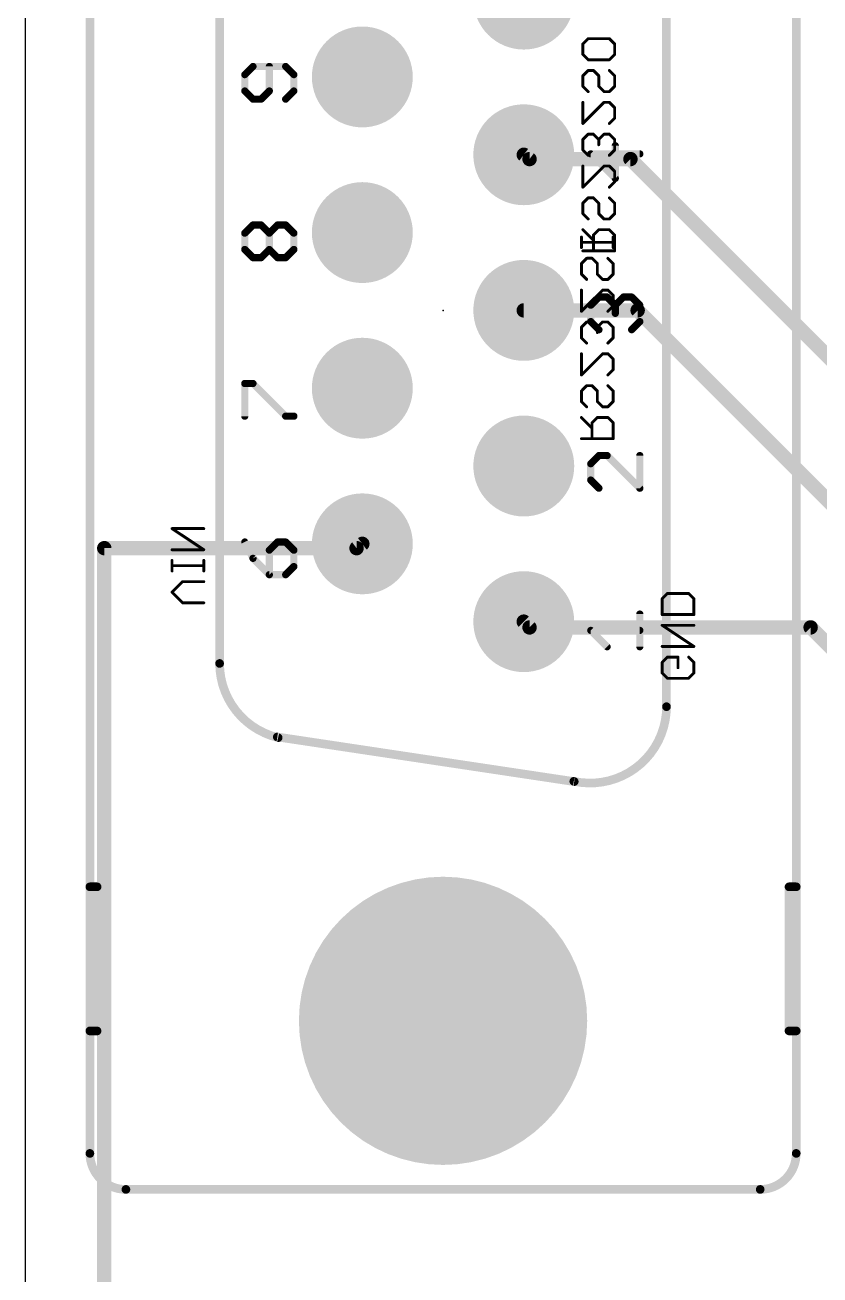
# Model space of a CAD drawing. Extents: x 0 to 99.1, y -1.2 to 60.2.
# Drawn here: x 0 to 14.01, y 26.43 to 48.46 of the extents above; entities that cross this region are included whole.
import ezdxf

# ---------------------------------------------------------------- set-up
doc = ezdxf.new("R2010")
doc.units = 0
for name, color, linetype in [('16', 175, 'CONTINUOUS'), ('17', 82, 'CONTINUOUS'), ('20', 7, 'CONTINUOUS'), ('21', 253, 'CONTINUOUS'), ('22', 253, 'CONTINUOUS'), ('23', 7, 'CONTINUOUS'), ('51', 253, 'CONTINUOUS')]:
    doc.layers.add(name, color=color, linetype=linetype)

# ---------------------------------------------------------------- blocks, each defined once
blk = doc.blocks.new('OCTAGONP')
at = {"const_width": 0.5}
blk.add_lwpolyline([(-0.25, -0.1036), (-0.25, 0.1036), (-0.1036, 0.25), (0.1036, 0.25), (0.25, 0.1036), (0.25, -0.1036), (0.1036, -0.25), (-0.1036, -0.25), (-0.25, -0.1036), (-0.25, 0.1036)], dxfattribs=at)
blk = doc.blocks.new('ROUNDP')
at = {"const_width": 0.5}
blk.add_lwpolyline([(0, -0.25, 1), (0, 0.25, 1), (0, -0.25)], format="xyb", dxfattribs=at)

msp = doc.modelspace()

# ---------------------------------------------------------------- linework, layer by layer
at = {"layer": '16', "const_width": 0.254}
for points in [[(8.89, 46.101), (8.7884, 46.1772)], [(8.89, 46.101), (10.668, 46.101)], [(10.668, 46.101), (19.177, 37.592)], [(8.7884, 43.434), (10.795, 43.434)], [(10.795, 43.434), (19.177, 35.052)], [(5.842, 39.243), (5.9436, 39.3192)], [(1.397, 39.243), (1.397, 6.223)], [(5.842, 39.243), (1.397, 39.243)], [(8.89, 37.846), (8.7884, 37.9476)], [(8.89, 37.846), (13.843, 37.846)], [(13.843, 37.846), (19.177, 32.512)]]:
    msp.add_lwpolyline(points, dxfattribs=at)
at = {"layer": '16', "const_width": 0.127}
for points in [[(8.8265, 46.228, 1), (8.7503, 46.1264)], [(8.89, 46.1645, 1), (8.89, 46.0375)], [(8.8519, 46.0502, 1), (8.9281, 46.1518)], [(10.7129, 46.1459, 1), (10.6231, 46.0561)], [(10.668, 46.0375, 1), (10.668, 46.1645)], [(8.7884, 43.4975, 1), (8.7884, 43.3705)], [(10.8399, 43.4789, 1), (10.7501, 43.3891)], [(10.795, 43.3705, 1), (10.795, 43.4975)], [(5.9817, 39.2684, 1), (5.9055, 39.37)], [(1.4605, 39.243, 1), (1.3335, 39.243)], [(1.397, 39.3065, 1), (1.397, 39.1795)], [(5.8039, 39.2938, 1), (5.8801, 39.1922)], [(5.842, 39.1795, 1), (5.842, 39.3065)], [(8.8333, 37.9925, 1), (8.7435, 37.9027)], [(8.89, 37.9095, 1), (8.89, 37.7825)], [(8.8451, 37.8011, 1), (8.9349, 37.8909)], [(13.8879, 37.8909, 1), (13.7981, 37.8011)], [(13.843, 37.7825, 1), (13.843, 37.9095)]]:
    msp.add_lwpolyline(points, format="xyb", dxfattribs=at)
at = {"layer": '20'}
msp.add_line((0, 58.8239), (0, 2.7737), dxfattribs=at)
at = {"layer": '21'}
for points, const_width in [([(1.143, 53.594), (1.143, 33.274)], 0.1524), ([(13.589, 33.274), (13.589, 53.594)], 0.1524), ([(11.303, 50.419), (11.303, 36.449)], 0.1524), ([(3.429, 49.657), (3.429, 37.211)], 0.1524), ([(4.0168, 47.7336), (3.8728, 47.5895)], 0.127), ([(3.8728, 47.5895), (3.8728, 47.3014)], 0.127), ([(4.593, 47.7336), (4.0168, 47.7336)], 0.127), ([(4.3049, 47.3014), (4.3049, 47.7336)], 0.127), ([(4.7371, 47.5895), (4.593, 47.7336)], 0.127), ([(4.7371, 47.3014), (4.7371, 47.5895)], 0.127), ([(3.8728, 47.3014), (4.0168, 47.1574)], 0.127), ([(4.0168, 47.1574), (4.1609, 47.1574)], 0.127), ([(4.1609, 47.1574), (4.3049, 47.3014)], 0.127), ([(4.593, 47.1574), (4.7371, 47.3014)], 0.127), ([(10.4009, 45.7604), (10.4009, 46.3366)], 0.127), ([(10.8331, 46.1925), (9.9688, 46.1925)], 0.127), ([(9.9688, 46.1925), (10.4009, 45.7604)], 0.127), ([(3.8728, 44.7955), (4.0168, 44.9396)], 0.127), ([(4.0168, 44.9396), (4.1609, 44.9396)], 0.127), ([(4.1609, 44.9396), (4.3049, 44.7955)], 0.127), ([(4.3049, 44.7955), (4.449, 44.9396)], 0.127), ([(4.449, 44.9396), (4.593, 44.9396)], 0.127), ([(4.593, 44.9396), (4.7371, 44.7955)], 0.127), ([(3.8728, 44.5074), (3.8728, 44.7955)], 0.127), ([(4.3049, 44.5074), (4.3049, 44.7955)], 0.127), ([(4.7371, 44.7955), (4.7371, 44.5074)], 0.127), ([(4.0168, 44.3634), (3.8728, 44.5074)], 0.127), ([(4.3049, 44.5074), (4.1609, 44.3634)], 0.127), ([(4.449, 44.3634), (4.3049, 44.5074)], 0.127), ([(4.7371, 44.5074), (4.593, 44.3634)], 0.127), ([(4.1609, 44.3634), (4.0168, 44.3634)], 0.127), ([(4.593, 44.3634), (4.449, 44.3634)], 0.127), ([(9.9688, 43.5255), (10.1128, 43.6696)], 0.127), ([(10.1128, 43.6696), (10.2569, 43.6696)], 0.127), ([(10.2569, 43.6696), (10.4009, 43.5255)], 0.127), ([(10.4009, 43.5255), (10.545, 43.6696)], 0.127), ([(10.545, 43.6696), (10.689, 43.6696)], 0.127), ([(10.689, 43.6696), (10.8331, 43.5255)], 0.127), ([(9.9688, 43.2374), (9.9688, 43.5255)], 0.127), ([(10.4009, 43.5255), (10.4009, 43.3815)], 0.127), ([(10.8331, 43.5255), (10.8331, 43.2374)], 0.127), ([(10.1128, 43.0934), (9.9688, 43.2374)], 0.127), ([(10.8331, 43.2374), (10.689, 43.0934)], 0.127), ([(3.8728, 41.5694), (3.8728, 42.1456)], 0.127), ([(3.8728, 42.1456), (4.0168, 42.1456)], 0.127), ([(4.0168, 42.1456), (4.593, 41.5694)], 0.127), ([(4.593, 41.5694), (4.7371, 41.5694)], 0.127), ([(10.1128, 40.8756), (9.9688, 40.7315)], 0.127), ([(9.9688, 40.7315), (9.9688, 40.4434)], 0.127), ([(10.2569, 40.8756), (10.1128, 40.8756)], 0.127), ([(10.8331, 40.2994), (10.2569, 40.8756)], 0.127), ([(10.8331, 40.8756), (10.8331, 40.2994)], 0.127), ([(9.9688, 40.4434), (10.1128, 40.2994)], 0.127), ([(3.8728, 39.3516), (4.0168, 39.0635)], 0.127), ([(4.449, 39.3516), (4.3049, 39.2075)], 0.127), ([(4.3049, 39.2075), (4.3049, 38.7754)], 0.127), ([(4.593, 39.3516), (4.449, 39.3516)], 0.127), ([(4.7371, 39.2075), (4.593, 39.3516)], 0.127), ([(4.7371, 38.9194), (4.7371, 39.2075)], 0.127), ([(4.0168, 39.0635), (4.3049, 38.7754)], 0.127), ([(4.3049, 38.7754), (4.593, 38.7754)], 0.127), ([(4.593, 38.7754), (4.7371, 38.9194)], 0.127), ([(10.8331, 37.5054), (10.8331, 38.0816)], 0.127), ([(10.2569, 37.5054), (9.9688, 37.7935)], 0.127), ([(9.9688, 37.7935), (10.8331, 37.7935)], 0.127), ([(9.6774, 35.1282), (4.445, 35.9156)], 0.1524), ([(1.143, 33.274), (1.27, 33.274)], 0.1524), ([(1.143, 33.274), (1.143, 30.734)], 0.1524), ([(1.27, 33.274), (1.27, 30.734)], 0.1524), ([(13.589, 33.274), (13.462, 33.274)], 0.1524), ([(13.462, 33.274), (13.462, 30.734)], 0.1524), ([(13.589, 30.734), (13.589, 33.274)], 0.1524), ([(1.27, 30.734), (1.143, 30.734)], 0.1524), ([(1.143, 30.734), (1.143, 28.575)], 0.1524), ([(13.462, 30.734), (13.589, 30.734)], 0.1524), ([(13.589, 28.575), (13.589, 30.734)], 0.1524), ([(12.954, 27.94), (1.778, 27.94)], 0.1524)]:
    msp.add_lwpolyline(points, dxfattribs=dict(at, const_width=const_width))
for points, const_width in [([(3.9045, 47.5895, 1), (3.841, 47.5895)], 0.0635), ([(3.8503, 47.612, 1), (3.8952, 47.5671)], 0.0635), ([(4.0168, 47.7653, 1), (4.0168, 47.7018)], 0.0635), ([(4.0393, 47.7111, 1), (3.9944, 47.756)], 0.0635), ([(4.3367, 47.7336, 1), (4.2732, 47.7336)], 0.0635), ([(4.6155, 47.756, 1), (4.5706, 47.7111)], 0.0635), ([(4.593, 47.7018, 1), (4.593, 47.7653)], 0.0635), ([(4.7688, 47.5895, 1), (4.7054, 47.5895)], 0.0635), ([(4.7146, 47.5671, 1), (4.7596, 47.612)], 0.0635), ([(3.8952, 47.3239, 1), (3.8503, 47.279)], 0.0635), ([(3.841, 47.3014, 1), (3.9045, 47.3014)], 0.0635), ([(4.0168, 47.1891, 1), (4.0168, 47.1256)], 0.0635), ([(3.9944, 47.1349, 1), (4.0393, 47.1798)], 0.0635), ([(4.1384, 47.1798, 1), (4.1833, 47.1349)], 0.0635), ([(4.1609, 47.1256, 1), (4.1609, 47.1891)], 0.0635), ([(4.2732, 47.3014, 1), (4.3367, 47.3014)], 0.0635), ([(4.3274, 47.279, 1), (4.2825, 47.3239)], 0.0635), ([(4.5706, 47.1798, 1), (4.6155, 47.1349)], 0.0635), ([(4.7054, 47.3014, 1), (4.7688, 47.3014)], 0.0635), ([(4.7596, 47.279, 1), (4.7146, 47.3239)], 0.0635), ([(10.4327, 46.3366, 1), (10.3692, 46.3366)], 0.0635), ([(9.9688, 46.2243, 1), (9.9688, 46.1608)], 0.0635), ([(9.9912, 46.215, 1), (9.9463, 46.1701)], 0.0635), ([(10.8331, 46.1608, 1), (10.8331, 46.2243)], 0.0635), ([(10.3692, 45.7604, 1), (10.4327, 45.7604)], 0.0635), ([(10.3785, 45.7379, 1), (10.4234, 45.7828)], 0.0635), ([(4.0168, 44.9713, 1), (4.0168, 44.9078)], 0.0635), ([(4.0393, 44.9171, 1), (3.9944, 44.962)], 0.0635), ([(4.1833, 44.962, 1), (4.1384, 44.9171)], 0.0635), ([(4.1609, 44.9078, 1), (4.1609, 44.9713)], 0.0635), ([(4.449, 44.9713, 1), (4.449, 44.9078)], 0.0635), ([(4.4714, 44.9171, 1), (4.4265, 44.962)], 0.0635), ([(4.6155, 44.962, 1), (4.5706, 44.9171)], 0.0635), ([(4.593, 44.9078, 1), (4.593, 44.9713)], 0.0635), ([(3.9045, 44.7955, 1), (3.841, 44.7955)], 0.0635), ([(3.8503, 44.818, 1), (3.8952, 44.7731)], 0.0635), ([(4.3367, 44.7955, 1), (4.2732, 44.7955)], 0.0635), ([(4.2825, 44.818, 1), (4.3274, 44.7731)], 0.0635), ([(4.2825, 44.7731, 1), (4.3274, 44.818)], 0.0635), ([(4.7688, 44.7955, 1), (4.7054, 44.7955)], 0.0635), ([(4.7146, 44.7731, 1), (4.7596, 44.818)], 0.0635), ([(3.8952, 44.5299, 1), (3.8503, 44.485)], 0.0635), ([(3.841, 44.5074, 1), (3.9045, 44.5074)], 0.0635), ([(4.2732, 44.5074, 1), (4.3367, 44.5074)], 0.0635), ([(4.3274, 44.5299, 1), (4.2825, 44.485)], 0.0635), ([(4.3274, 44.485, 1), (4.2825, 44.5299)], 0.0635), ([(4.7054, 44.5074, 1), (4.7688, 44.5074)], 0.0635), ([(4.7596, 44.485, 1), (4.7146, 44.5299)], 0.0635), ([(4.0168, 44.3951, 1), (4.0168, 44.3316)], 0.0635), ([(3.9944, 44.3409, 1), (4.0393, 44.3858)], 0.0635), ([(4.1384, 44.3858, 1), (4.1833, 44.3409)], 0.0635), ([(4.1609, 44.3316, 1), (4.1609, 44.3951)], 0.0635), ([(4.449, 44.3951, 1), (4.449, 44.3316)], 0.0635), ([(4.4265, 44.3409, 1), (4.4714, 44.3858)], 0.0635), ([(4.5706, 44.3858, 1), (4.6155, 44.3409)], 0.0635), ([(4.593, 44.3316, 1), (4.593, 44.3951)], 0.0635), ([(10.1128, 43.7013, 1), (10.1128, 43.6378)], 0.0635), ([(10.1353, 43.6471, 1), (10.0904, 43.692)], 0.0635), ([(10.2793, 43.692, 1), (10.2344, 43.6471)], 0.0635), ([(10.2569, 43.6378, 1), (10.2569, 43.7013)], 0.0635), ([(10.545, 43.7013, 1), (10.545, 43.6378)], 0.0635), ([(10.5674, 43.6471, 1), (10.5225, 43.692)], 0.0635), ([(10.7115, 43.692, 1), (10.6666, 43.6471)], 0.0635), ([(10.689, 43.6378, 1), (10.689, 43.7013)], 0.0635), ([(10.0005, 43.5255, 1), (9.937, 43.5255)], 0.0635), ([(9.9463, 43.548, 1), (9.9912, 43.5031)], 0.0635), ([(10.4327, 43.5255, 1), (10.3692, 43.5255)], 0.0635), ([(10.3692, 43.3815, 1), (10.4327, 43.3815)], 0.0635), ([(10.3785, 43.548, 1), (10.4234, 43.5031)], 0.0635), ([(10.3785, 43.5031, 1), (10.4234, 43.548)], 0.0635), ([(10.8649, 43.5255, 1), (10.8013, 43.5255)], 0.0635), ([(10.8106, 43.5031, 1), (10.8556, 43.548)], 0.0635), ([(9.937, 43.2374, 1), (10.0005, 43.2374)], 0.0635), ([(9.9912, 43.2599, 1), (9.9463, 43.215)], 0.0635), ([(10.8013, 43.2374, 1), (10.8649, 43.2374)], 0.0635), ([(10.8556, 43.215, 1), (10.8106, 43.2599)], 0.0635), ([(10.0904, 43.0709, 1), (10.1353, 43.1158)], 0.0635), ([(10.6666, 43.1158, 1), (10.7115, 43.0709)], 0.0635), ([(3.9045, 42.1456, 1), (3.841, 42.1456)], 0.0635), ([(3.8728, 42.1773, 1), (3.8728, 42.1138)], 0.0635), ([(4.0393, 42.168, 1), (3.9944, 42.1231)], 0.0635), ([(4.0168, 42.1138, 1), (4.0168, 42.1773)], 0.0635), ([(3.841, 41.5694, 1), (3.9045, 41.5694)], 0.0635), ([(4.593, 41.6011, 1), (4.593, 41.5376)], 0.0635), ([(4.5706, 41.5469, 1), (4.6155, 41.5918)], 0.0635), ([(4.7371, 41.5376, 1), (4.7371, 41.6011)], 0.0635), ([(10.0005, 40.7315, 1), (9.937, 40.7315)], 0.0635), ([(9.9463, 40.754, 1), (9.9912, 40.7091)], 0.0635), ([(10.1128, 40.9073, 1), (10.1128, 40.8438)], 0.0635), ([(10.1353, 40.8531, 1), (10.0904, 40.898)], 0.0635), ([(10.2793, 40.898, 1), (10.2344, 40.8531)], 0.0635), ([(10.2569, 40.8438, 1), (10.2569, 40.9073)], 0.0635), ([(10.8649, 40.8756, 1), (10.8013, 40.8756)], 0.0635), ([(9.937, 40.4434, 1), (10.0005, 40.4434)], 0.0635), ([(9.9912, 40.4659, 1), (9.9463, 40.421)], 0.0635), ([(10.0904, 40.2769, 1), (10.1353, 40.3218)], 0.0635), ([(10.8013, 40.2994, 1), (10.8649, 40.2994)], 0.0635), ([(10.8106, 40.2769, 1), (10.8556, 40.3218)], 0.0635), ([(3.9012, 39.3658, 1), (3.8444, 39.3374)], 0.0635), ([(4.3367, 39.2075, 1), (4.2732, 39.2075)], 0.0635), ([(4.2825, 39.23, 1), (4.3274, 39.1851)], 0.0635), ([(4.449, 39.3833, 1), (4.449, 39.3198)], 0.0635), ([(4.4714, 39.3291, 1), (4.4265, 39.374)], 0.0635), ([(4.6155, 39.374, 1), (4.5706, 39.3291)], 0.0635), ([(4.593, 39.3198, 1), (4.593, 39.3833)], 0.0635), ([(4.7688, 39.2075, 1), (4.7054, 39.2075)], 0.0635), ([(4.7146, 39.1851, 1), (4.7596, 39.23)], 0.0635), ([(4.0393, 39.0859, 1), (3.9944, 39.041)], 0.0635), ([(3.9884, 39.0493, 1), (4.0452, 39.0777)], 0.0635), ([(4.3049, 38.8071, 1), (4.3049, 38.7436)], 0.0635), ([(4.2732, 38.7754, 1), (4.3367, 38.7754)], 0.0635), ([(4.2825, 38.7529, 1), (4.3274, 38.7978)], 0.0635), ([(4.5706, 38.7978, 1), (4.6155, 38.7529)], 0.0635), ([(4.593, 38.7436, 1), (4.593, 38.8071)], 0.0635), ([(4.7054, 38.9194, 1), (4.7688, 38.9194)], 0.0635), ([(4.7596, 38.897, 1), (4.7146, 38.9419)], 0.0635), ([(10.8649, 38.0816, 1), (10.8013, 38.0816)], 0.0635), ([(9.9688, 37.8252, 1), (9.9688, 37.7617)], 0.0635), ([(9.9912, 37.8159, 1), (9.9463, 37.771)], 0.0635), ([(10.8331, 37.7617, 1), (10.8331, 37.8252)], 0.0635), ([(10.2344, 37.4829, 1), (10.2793, 37.5278)], 0.0635), ([(10.8013, 37.5054, 1), (10.8649, 37.5054)], 0.0635), ([(3.429, 37.211, 0.3467), (4.461, 35.9023)], 0.1524), ([(3.4671, 37.211, 1), (3.3909, 37.211)], 0.0762), ([(3.3909, 37.211, 1), (3.4671, 37.211)], 0.0762), ([(9.6698, 35.1335, 0.4786), (11.303, 36.449)], 0.1524), ([(11.3411, 36.449, 1), (11.2649, 36.449)], 0.0762), ([(11.2649, 36.449, 1), (11.3411, 36.449)], 0.0762), ([(4.4507, 35.9533, 1), (4.4393, 35.8779)], 0.0762), ([(4.4521, 35.8653, 1), (4.4699, 35.9393)], 0.0762), ([(9.6779, 35.1707, 1), (9.6617, 35.0963)], 0.0762), ([(9.6717, 35.0905, 1), (9.6831, 35.1659)], 0.0762), ([(1.143, 33.3121, 1), (1.143, 33.2359)], 0.0762), ([(1.1811, 33.274, 1), (1.1049, 33.274)], 0.0762), ([(1.1049, 33.274, 1), (1.1811, 33.274)], 0.0762), ([(1.3081, 33.274, 1), (1.2319, 33.274)], 0.0762), ([(1.27, 33.2359, 1), (1.27, 33.3121)], 0.0762), ([(13.462, 33.3121, 1), (13.462, 33.2359)], 0.0762), ([(13.5001, 33.274, 1), (13.4239, 33.274)], 0.0762), ([(13.6271, 33.274, 1), (13.5509, 33.274)], 0.0762), ([(13.5509, 33.274, 1), (13.6271, 33.274)], 0.0762), ([(13.589, 33.2359, 1), (13.589, 33.3121)], 0.0762), ([(7.366, 29.2608, 1), (7.366, 32.5628, 1), (7.366, 29.2608)], 0.1524), ([(1.143, 30.7721, 1), (1.143, 30.6959)], 0.0762), ([(1.1811, 30.734, 1), (1.1049, 30.734)], 0.0762), ([(1.1049, 30.734, 1), (1.1811, 30.734)], 0.0762), ([(1.2319, 30.734, 1), (1.3081, 30.734)], 0.0762), ([(1.27, 30.6959, 1), (1.27, 30.7721)], 0.0762), ([(13.462, 30.7721, 1), (13.462, 30.6959)], 0.0762), ([(13.4239, 30.734, 1), (13.5001, 30.734)], 0.0762), ([(13.6271, 30.734, 1), (13.5509, 30.734)], 0.0762), ([(13.5509, 30.734, 1), (13.6271, 30.734)], 0.0762), ([(13.589, 30.6959, 1), (13.589, 30.7721)], 0.0762), ([(1.143, 28.575, 0.4142), (1.778, 27.94)], 0.1524), ([(1.1811, 28.575, 1), (1.1049, 28.575)], 0.0762), ([(12.954, 27.94, 0.4142), (13.589, 28.575)], 0.1524), ([(13.6271, 28.575, 1), (13.5509, 28.575)], 0.0762), ([(1.1049, 28.575, 1), (1.1811, 28.575)], 0.0762), ([(13.5509, 28.575, 1), (13.6271, 28.575)], 0.0762), ([(1.778, 27.9781, 1), (1.778, 27.9019)], 0.0762), ([(1.778, 27.9019, 1), (1.778, 27.9781)], 0.0762), ([(12.954, 27.9781, 1), (12.954, 27.9019)], 0.0762), ([(12.954, 27.9019, 1), (12.954, 27.9781)], 0.0762)]:
    msp.add_lwpolyline(points, format="xyb", dxfattribs=dict(at, const_width=const_width))
at = {"layer": '22', "const_width": 0.0508}
for points in [[(9.8298, 48.1307), (9.923, 48.2239)], [(9.8298, 47.9443), (9.8298, 48.1307)], [(9.923, 48.2239), (10.2959, 48.2239)], [(10.2959, 48.2239), (10.3891, 48.1307)], [(10.3891, 48.1307), (10.3891, 47.9443)], [(9.923, 47.8511), (9.8298, 47.9443)], [(10.2959, 47.8511), (9.923, 47.8511)], [(10.3891, 47.9443), (10.2959, 47.8511)], [(9.923, 47.6626), (9.8298, 47.5694)], [(9.8298, 47.5694), (9.8298, 47.383)], [(10.0162, 47.6626), (9.923, 47.6626)], [(10.1094, 47.5694), (10.0162, 47.6626)], [(10.1094, 47.383), (10.1094, 47.5694)], [(10.2959, 47.6626), (10.3891, 47.5694)], [(10.3891, 47.5694), (10.3891, 47.383)], [(9.8298, 47.383), (9.923, 47.2898)], [(10.2027, 47.2898), (10.1094, 47.383)], [(10.3891, 47.383), (10.2959, 47.2898)], [(10.2959, 47.2898), (10.2027, 47.2898)], [(9.8298, 47.1013), (9.8298, 46.7285)], [(9.8298, 46.7285), (10.2027, 47.1013)], [(10.2027, 47.1013), (10.2959, 47.1013)], [(10.2959, 47.1013), (10.3891, 47.0081)], [(10.3891, 47.0081), (10.3891, 46.8217)], [(10.3891, 46.8217), (10.2959, 46.7285)], [(9.923, 46.54), (9.8298, 46.4468)], [(10.0162, 46.54), (9.923, 46.54)], [(10.1094, 46.4468), (10.0162, 46.54)], [(10.2027, 46.54), (10.1094, 46.4468)], [(10.2959, 46.54), (10.2027, 46.54)], [(10.3891, 46.4468), (10.2959, 46.54)], [(9.8298, 46.4468), (9.8298, 46.2604)], [(9.8298, 46.2604), (9.923, 46.1671)], [(10.1094, 46.4468), (10.1094, 46.3536)], [(10.2959, 46.1671), (10.3891, 46.2604)], [(10.3891, 46.2604), (10.3891, 46.4468)], [(9.8298, 45.9787), (9.8298, 45.6058)], [(9.8298, 45.6058), (10.2027, 45.9787)], [(10.2027, 45.9787), (10.2959, 45.9787)], [(10.2959, 45.9787), (10.3891, 45.8855)], [(10.3891, 45.8855), (10.3891, 45.699)], [(10.3891, 45.699), (10.2959, 45.6058)], [(9.923, 45.4174), (9.8298, 45.3242)], [(10.0162, 45.4174), (9.923, 45.4174)], [(10.1094, 45.3242), (10.0162, 45.4174)], [(10.2959, 45.4174), (10.3891, 45.3242)], [(9.8298, 45.3242), (9.8298, 45.1377)], [(10.1094, 45.1377), (10.1094, 45.3242)], [(10.3891, 45.3242), (10.3891, 45.1377)], [(9.8298, 45.1377), (9.923, 45.0445)], [(10.2027, 45.0445), (10.1094, 45.1377)], [(10.2959, 45.0445), (10.2027, 45.0445)], [(10.3891, 45.1377), (10.2959, 45.0445)], [(9.8044, 44.5413), (9.8044, 44.7277)], [(10.0162, 44.6696), (9.8298, 44.8561)], [(10.1094, 44.8561), (10.0162, 44.7629)], [(10.0162, 44.7629), (10.0162, 44.4832)], [(10.2959, 44.8561), (10.1094, 44.8561)], [(10.3891, 44.7629), (10.2959, 44.8561)], [(10.3637, 44.5413), (10.3637, 44.7277)], [(10.3891, 44.4832), (10.3891, 44.7629)], [(9.8044, 44.6345), (10.3637, 44.6345)], [(9.8298, 44.4832), (10.3891, 44.4832)], [(9.8976, 44.3528), (9.8044, 44.2596)], [(9.9908, 44.3528), (9.8976, 44.3528)], [(10.084, 44.2596), (9.9908, 44.3528)], [(10.2705, 44.3528), (10.3637, 44.2596)], [(9.8044, 44.2596), (9.8044, 44.0732)], [(9.8044, 44.0732), (9.8976, 43.9799)], [(10.084, 44.0732), (10.084, 44.2596)], [(10.1773, 43.9799), (10.084, 44.0732)], [(10.3637, 44.0732), (10.2705, 43.9799)], [(10.3637, 44.2596), (10.3637, 44.0732)], [(10.2705, 43.9799), (10.1773, 43.9799)], [(9.8044, 43.7915), (9.8044, 43.4186)], [(9.8044, 43.4186), (10.1773, 43.7915)], [(10.1773, 43.7915), (10.2705, 43.7915)], [(10.2705, 43.7915), (10.3637, 43.6983)], [(10.3637, 43.6983), (10.3637, 43.5119)], [(10.3637, 43.5119), (10.2705, 43.4186)], [(9.8976, 43.2302), (9.8044, 43.137)], [(9.9908, 43.2302), (9.8976, 43.2302)], [(10.084, 43.137), (9.9908, 43.2302)], [(10.1773, 43.2302), (10.084, 43.137)], [(10.2705, 43.2302), (10.1773, 43.2302)], [(10.3637, 43.137), (10.2705, 43.2302)], [(9.8044, 43.137), (9.8044, 42.9505)], [(9.8044, 42.9505), (9.8976, 42.8573)], [(10.084, 43.137), (10.084, 43.0438)], [(10.2705, 42.8573), (10.3637, 42.9505)], [(10.3637, 42.9505), (10.3637, 43.137)], [(9.8044, 42.6689), (9.8044, 42.296)], [(9.8044, 42.296), (10.1773, 42.6689)], [(10.1773, 42.6689), (10.2705, 42.6689)], [(10.2705, 42.6689), (10.3637, 42.5757)], [(10.3637, 42.5757), (10.3637, 42.3892)], [(10.3637, 42.3892), (10.2705, 42.296)], [(9.8976, 42.1076), (9.8044, 42.0143)], [(9.9908, 42.1076), (9.8976, 42.1076)], [(10.084, 42.0143), (9.9908, 42.1076)], [(10.2705, 42.1076), (10.3637, 42.0143)], [(9.8044, 42.0143), (9.8044, 41.8279)], [(10.084, 41.8279), (10.084, 42.0143)], [(10.3637, 42.0143), (10.3637, 41.8279)], [(9.8044, 41.8279), (9.8976, 41.7347)], [(10.1773, 41.7347), (10.084, 41.8279)], [(10.2705, 41.7347), (10.1773, 41.7347)], [(10.3637, 41.8279), (10.2705, 41.7347)], [(9.9908, 41.3598), (9.8044, 41.5463)], [(10.084, 41.5463), (9.9908, 41.453)], [(9.9908, 41.453), (9.9908, 41.1734)], [(10.2705, 41.5463), (10.084, 41.5463)], [(10.3637, 41.453), (10.2705, 41.5463)], [(10.3637, 41.1734), (10.3637, 41.453)], [(9.8044, 41.1734), (10.3637, 41.1734)], [(3.1501, 39.2151), (2.5908, 39.5879)], [(2.5908, 39.5879), (3.1501, 39.5879)], [(2.5908, 39.2151), (3.1501, 39.2151)], [(2.5908, 38.8409), (2.5908, 39.0273)], [(3.1501, 38.8409), (3.1501, 39.0273)], [(2.5908, 38.9341), (3.1501, 38.9341)], [(2.5908, 38.466), (2.7772, 38.6524)], [(2.7772, 38.6524), (3.1501, 38.6524)], [(2.7772, 38.2796), (2.5908, 38.466)], [(11.2268, 38.3517), (11.32, 38.4449)], [(11.2268, 38.0721), (11.2268, 38.3517)], [(11.32, 38.4449), (11.6929, 38.4449)], [(11.6929, 38.4449), (11.7861, 38.3517)], [(11.7861, 38.3517), (11.7861, 38.0721)], [(3.1501, 38.2796), (2.7772, 38.2796)], [(11.7861, 38.0721), (11.2268, 38.0721)], [(11.7861, 37.5108), (11.2268, 37.8836)], [(11.2268, 37.8836), (11.7861, 37.8836)], [(11.2268, 37.5108), (11.7861, 37.5108)], [(11.2268, 37.2291), (11.32, 37.3223)], [(11.2268, 37.0427), (11.2268, 37.2291)], [(11.32, 37.3223), (11.5064, 37.3223)], [(11.5064, 37.3223), (11.5064, 37.1359)], [(11.6929, 37.3223), (11.7861, 37.2291)], [(11.7861, 37.2291), (11.7861, 37.0427)], [(11.32, 36.9495), (11.2268, 37.0427)], [(11.7861, 37.0427), (11.6929, 36.9495)], [(11.6929, 36.9495), (11.32, 36.9495)]]:
    msp.add_lwpolyline(points, dxfattribs=at)
at = {"layer": '22', "const_width": 0.0254}
for points in [[(9.8425, 48.1307, 1), (9.8171, 48.1307)], [(9.8208, 48.1397, 1), (9.8388, 48.1217)], [(9.923, 48.2366, 1), (9.923, 48.2112)], [(9.932, 48.2149, 1), (9.914, 48.2329)], [(10.3048, 48.2329, 1), (10.2869, 48.2149)], [(10.2959, 48.2112, 1), (10.2959, 48.2366)], [(10.4018, 48.1307, 1), (10.3764, 48.1307)], [(10.3801, 48.1217, 1), (10.3981, 48.1397)], [(9.8388, 47.9533, 1), (9.8208, 47.9353)], [(9.8171, 47.9443, 1), (9.8425, 47.9443)], [(9.923, 47.8638, 1), (9.923, 47.8384)], [(9.914, 47.8421, 1), (9.932, 47.8601)], [(10.2869, 47.8601, 1), (10.3048, 47.8421)], [(10.2959, 47.8384, 1), (10.2959, 47.8638)], [(10.3764, 47.9443, 1), (10.4018, 47.9443)], [(10.3981, 47.9353, 1), (10.3801, 47.9533)], [(9.8425, 47.5694, 1), (9.8171, 47.5694)], [(9.8208, 47.5784, 1), (9.8388, 47.5604)], [(9.923, 47.6753, 1), (9.923, 47.6499)], [(9.932, 47.6536, 1), (9.914, 47.6716)], [(10.0252, 47.6716, 1), (10.0072, 47.6536)], [(10.0162, 47.6499, 1), (10.0162, 47.6753)], [(10.1221, 47.5694, 1), (10.0967, 47.5694)], [(10.1005, 47.5604, 1), (10.1184, 47.5784)], [(10.3048, 47.6716, 1), (10.2869, 47.6536)], [(10.4018, 47.5694, 1), (10.3764, 47.5694)], [(10.3801, 47.5604, 1), (10.3981, 47.5784)], [(9.8388, 47.392, 1), (9.8208, 47.374)], [(9.8171, 47.383, 1), (9.8425, 47.383)], [(10.0967, 47.383, 1), (10.1221, 47.383)], [(10.1184, 47.392, 1), (10.1005, 47.374)], [(10.3764, 47.383, 1), (10.4018, 47.383)], [(10.3981, 47.374, 1), (10.3801, 47.392)], [(9.914, 47.2808, 1), (9.932, 47.2987)], [(10.2027, 47.3025, 1), (10.2027, 47.2771)], [(10.1937, 47.2808, 1), (10.2116, 47.2987)], [(10.2869, 47.2987, 1), (10.3048, 47.2808)], [(10.2959, 47.2771, 1), (10.2959, 47.3025)], [(9.8425, 47.1013, 1), (9.8171, 47.1013)], [(10.2027, 47.114, 1), (10.2027, 47.0886)], [(10.2116, 47.0923, 1), (10.1937, 47.1103)], [(10.3048, 47.1103, 1), (10.2869, 47.0923)], [(10.2959, 47.0886, 1), (10.2959, 47.114)], [(10.4018, 47.0081, 1), (10.3764, 47.0081)], [(10.3801, 46.9991, 1), (10.3981, 47.0171)], [(9.8208, 46.7374, 1), (9.8388, 46.7195)], [(9.8171, 46.7285, 1), (9.8425, 46.7285)], [(10.2869, 46.7374, 1), (10.3048, 46.7195)], [(10.3764, 46.8217, 1), (10.4018, 46.8217)], [(10.3981, 46.8127, 1), (10.3801, 46.8306)], [(9.923, 46.5527, 1), (9.923, 46.5273)], [(9.932, 46.531, 1), (9.914, 46.549)], [(10.0252, 46.549, 1), (10.0072, 46.531)], [(10.0162, 46.5273, 1), (10.0162, 46.5527)], [(10.2027, 46.5527, 1), (10.2027, 46.5273)], [(10.2116, 46.531, 1), (10.1937, 46.549)], [(10.3048, 46.549, 1), (10.2869, 46.531)], [(10.2959, 46.5273, 1), (10.2959, 46.5527)], [(9.8425, 46.4468, 1), (9.8171, 46.4468)], [(9.8208, 46.4558, 1), (9.8388, 46.4378)], [(9.8388, 46.2693, 1), (9.8208, 46.2514)], [(9.8171, 46.2604, 1), (9.8425, 46.2604)], [(10.1221, 46.4468, 1), (10.0967, 46.4468)], [(10.0967, 46.3536, 1), (10.1221, 46.3536)], [(10.1005, 46.4558, 1), (10.1184, 46.4378)], [(10.1005, 46.4378, 1), (10.1184, 46.4558)], [(10.4018, 46.4468, 1), (10.3764, 46.4468)], [(10.3764, 46.2604, 1), (10.4018, 46.2604)], [(10.3801, 46.4378, 1), (10.3981, 46.4558)], [(10.3981, 46.2514, 1), (10.3801, 46.2693)], [(9.914, 46.1582, 1), (9.932, 46.1761)], [(10.2869, 46.1761, 1), (10.3048, 46.1582)], [(9.8425, 45.9787, 1), (9.8171, 45.9787)], [(10.2027, 45.9914, 1), (10.2027, 45.966)], [(10.2116, 45.9697, 1), (10.1937, 45.9877)], [(10.3048, 45.9877, 1), (10.2869, 45.9697)], [(10.2959, 45.966, 1), (10.2959, 45.9914)], [(10.4018, 45.8855, 1), (10.3764, 45.8855)], [(10.3801, 45.8765, 1), (10.3981, 45.8945)], [(9.8208, 45.6148, 1), (9.8388, 45.5969)], [(9.8171, 45.6058, 1), (9.8425, 45.6058)], [(10.2869, 45.6148, 1), (10.3048, 45.5969)], [(10.3764, 45.699, 1), (10.4018, 45.699)], [(10.3981, 45.6901, 1), (10.3801, 45.708)], [(9.923, 45.4301, 1), (9.923, 45.4047)], [(9.932, 45.4084, 1), (9.914, 45.4264)], [(10.0252, 45.4264, 1), (10.0072, 45.4084)], [(10.0162, 45.4047, 1), (10.0162, 45.4301)], [(10.3048, 45.4264, 1), (10.2869, 45.4084)], [(9.8425, 45.3242, 1), (9.8171, 45.3242)], [(9.8208, 45.3331, 1), (9.8388, 45.3152)], [(10.1221, 45.3242, 1), (10.0967, 45.3242)], [(10.1005, 45.3152, 1), (10.1184, 45.3331)], [(10.4018, 45.3242, 1), (10.3764, 45.3242)], [(10.3801, 45.3152, 1), (10.3981, 45.3331)], [(9.8388, 45.1467, 1), (9.8208, 45.1288)], [(9.8171, 45.1377, 1), (9.8425, 45.1377)], [(9.914, 45.0355, 1), (9.932, 45.0535)], [(10.0967, 45.1377, 1), (10.1221, 45.1377)], [(10.1184, 45.1467, 1), (10.1005, 45.1288)], [(10.2027, 45.0572, 1), (10.2027, 45.0318)], [(10.1937, 45.0355, 1), (10.2116, 45.0535)], [(10.2869, 45.0535, 1), (10.3048, 45.0355)], [(10.2959, 45.0318, 1), (10.2959, 45.0572)], [(10.3764, 45.1377, 1), (10.4018, 45.1377)], [(10.3981, 45.1288, 1), (10.3801, 45.1467)], [(9.8171, 44.7277, 1), (9.7917, 44.7277)], [(9.8388, 44.865, 1), (9.8208, 44.8471)], [(10.0289, 44.7629, 1), (10.0035, 44.7629)], [(10.0072, 44.7718, 1), (10.0252, 44.7539)], [(10.1094, 44.8688, 1), (10.1094, 44.8434)], [(10.1184, 44.8471, 1), (10.1005, 44.865)], [(10.3048, 44.865, 1), (10.2869, 44.8471)], [(10.2959, 44.8434, 1), (10.2959, 44.8688)], [(10.3764, 44.7277, 1), (10.351, 44.7277)], [(10.4018, 44.7629, 1), (10.3764, 44.7629)], [(10.3801, 44.7539, 1), (10.3981, 44.7718)], [(9.8044, 44.6472, 1), (9.8044, 44.6218)], [(9.7917, 44.5413, 1), (9.8171, 44.5413)], [(9.8298, 44.4959, 1), (9.8298, 44.4705)], [(10.0072, 44.6607, 1), (10.0252, 44.6786)], [(10.351, 44.5413, 1), (10.3764, 44.5413)], [(10.3637, 44.6218, 1), (10.3637, 44.6472)], [(10.3891, 44.4705, 1), (10.3891, 44.4959)], [(9.8976, 44.3655, 1), (9.8976, 44.3401)], [(9.9066, 44.3438, 1), (9.8886, 44.3618)], [(9.9998, 44.3618, 1), (9.9818, 44.3438)], [(9.9908, 44.3401, 1), (9.9908, 44.3655)], [(10.0035, 44.4832, 1), (10.0289, 44.4832)], [(10.2794, 44.3618, 1), (10.2615, 44.3438)], [(10.3764, 44.4832, 1), (10.4018, 44.4832)], [(9.8171, 44.2596, 1), (9.7917, 44.2596)], [(9.7954, 44.2686, 1), (9.8134, 44.2506)], [(9.8134, 44.0821, 1), (9.7954, 44.0642)], [(9.7917, 44.0732, 1), (9.8171, 44.0732)], [(10.0967, 44.2596, 1), (10.0713, 44.2596)], [(10.0713, 44.0732, 1), (10.0967, 44.0732)], [(10.093, 44.0821, 1), (10.0751, 44.0642)], [(10.0751, 44.2506, 1), (10.093, 44.2686)], [(10.3764, 44.2596, 1), (10.351, 44.2596)], [(10.351, 44.0732, 1), (10.3764, 44.0732)], [(10.3547, 44.2506, 1), (10.3727, 44.2686)], [(10.3727, 44.0642, 1), (10.3547, 44.0821)], [(9.8886, 43.971, 1), (9.9066, 43.9889)], [(10.1773, 43.9926, 1), (10.1773, 43.9672)], [(10.1683, 43.971, 1), (10.1862, 43.9889)], [(10.2615, 43.9889, 1), (10.2794, 43.971)], [(10.2705, 43.9672, 1), (10.2705, 43.9926)], [(9.8171, 43.7915, 1), (9.7917, 43.7915)], [(10.1773, 43.8042, 1), (10.1773, 43.7788)], [(10.1862, 43.7825, 1), (10.1683, 43.8005)], [(10.2794, 43.8005, 1), (10.2615, 43.7825)], [(10.2705, 43.7788, 1), (10.2705, 43.8042)], [(10.3764, 43.6983, 1), (10.351, 43.6983)], [(10.3547, 43.6893, 1), (10.3727, 43.7073)], [(9.7954, 43.4276, 1), (9.8134, 43.4097)], [(9.7917, 43.4186, 1), (9.8171, 43.4186)], [(10.2615, 43.4276, 1), (10.2794, 43.4097)], [(10.351, 43.5119, 1), (10.3764, 43.5119)], [(10.3727, 43.5029, 1), (10.3547, 43.5208)], [(9.8976, 43.2429, 1), (9.8976, 43.2175)], [(9.9066, 43.2212, 1), (9.8886, 43.2392)], [(9.9998, 43.2392, 1), (9.9818, 43.2212)], [(9.9908, 43.2175, 1), (9.9908, 43.2429)], [(10.1773, 43.2429, 1), (10.1773, 43.2175)], [(10.1862, 43.2212, 1), (10.1683, 43.2392)], [(10.2794, 43.2392, 1), (10.2615, 43.2212)], [(10.2705, 43.2175, 1), (10.2705, 43.2429)], [(9.8171, 43.137, 1), (9.7917, 43.137)], [(9.7954, 43.1459, 1), (9.8134, 43.128)], [(9.8134, 42.9595, 1), (9.7954, 42.9416)], [(10.0967, 43.137, 1), (10.0713, 43.137)], [(10.0713, 43.0438, 1), (10.0967, 43.0438)], [(10.0751, 43.1459, 1), (10.093, 43.128)], [(10.0751, 43.128, 1), (10.093, 43.1459)], [(10.3764, 43.137, 1), (10.351, 43.137)], [(10.3547, 43.128, 1), (10.3727, 43.1459)], [(10.3727, 42.9416, 1), (10.3547, 42.9595)], [(9.7917, 42.9505, 1), (9.8171, 42.9505)], [(9.8886, 42.8483, 1), (9.9066, 42.8663)], [(10.2615, 42.8663, 1), (10.2794, 42.8483)], [(10.351, 42.9505, 1), (10.3764, 42.9505)], [(9.8171, 42.6689, 1), (9.7917, 42.6689)], [(10.1773, 42.6816, 1), (10.1773, 42.6562)], [(10.1862, 42.6599, 1), (10.1683, 42.6778)], [(10.2794, 42.6778, 1), (10.2615, 42.6599)], [(10.2705, 42.6562, 1), (10.2705, 42.6816)], [(10.3764, 42.5757, 1), (10.351, 42.5757)], [(10.3547, 42.5667, 1), (10.3727, 42.5846)], [(9.7954, 42.305, 1), (9.8134, 42.287)], [(9.7917, 42.296, 1), (9.8171, 42.296)], [(10.2615, 42.305, 1), (10.2794, 42.287)], [(10.351, 42.3892, 1), (10.3764, 42.3892)], [(10.3727, 42.3803, 1), (10.3547, 42.3982)], [(9.8976, 42.1203, 1), (9.8976, 42.0949)], [(9.9066, 42.0986, 1), (9.8886, 42.1165)], [(9.9998, 42.1165, 1), (9.9818, 42.0986)], [(9.9908, 42.0949, 1), (9.9908, 42.1203)], [(10.2794, 42.1165, 1), (10.2615, 42.0986)], [(9.8171, 42.0143, 1), (9.7917, 42.0143)], [(9.7954, 42.0233, 1), (9.8134, 42.0054)], [(10.0967, 42.0143, 1), (10.0713, 42.0143)], [(10.0751, 42.0054, 1), (10.093, 42.0233)], [(10.3764, 42.0143, 1), (10.351, 42.0143)], [(10.3547, 42.0054, 1), (10.3727, 42.0233)], [(9.8134, 41.8369, 1), (9.7954, 41.8189)], [(9.7917, 41.8279, 1), (9.8171, 41.8279)], [(9.8886, 41.7257, 1), (9.9066, 41.7437)], [(10.0713, 41.8279, 1), (10.0967, 41.8279)], [(10.093, 41.8369, 1), (10.0751, 41.8189)], [(10.1773, 41.7474, 1), (10.1773, 41.722)], [(10.1683, 41.7257, 1), (10.1862, 41.7437)], [(10.2615, 41.7437, 1), (10.2794, 41.7257)], [(10.2705, 41.722, 1), (10.2705, 41.7474)], [(10.351, 41.8279, 1), (10.3764, 41.8279)], [(10.3727, 41.8189, 1), (10.3547, 41.8369)], [(9.8134, 41.5552, 1), (9.7954, 41.5373)], [(10.0035, 41.453, 1), (9.9781, 41.453)], [(9.9818, 41.462, 1), (9.9998, 41.4441)], [(10.084, 41.559, 1), (10.084, 41.5335)], [(10.093, 41.5373, 1), (10.0751, 41.5552)], [(10.2794, 41.5552, 1), (10.2615, 41.5373)], [(10.2705, 41.5335, 1), (10.2705, 41.559)], [(10.3764, 41.453, 1), (10.351, 41.453)], [(10.3547, 41.4441, 1), (10.3727, 41.462)], [(9.9818, 41.3508, 1), (9.9998, 41.3688)], [(9.8044, 41.1861, 1), (9.8044, 41.1607)], [(9.9781, 41.1734, 1), (10.0035, 41.1734)], [(10.351, 41.1734, 1), (10.3764, 41.1734)], [(10.3637, 41.1607, 1), (10.3637, 41.1861)], [(2.5978, 39.5985, 1), (2.5838, 39.5774)], [(2.5908, 39.6006, 1), (2.5908, 39.5752)], [(3.1501, 39.5752, 1), (3.1501, 39.6006)], [(2.5908, 39.2278, 1), (2.5908, 39.2024)], [(3.143, 39.2045, 1), (3.1571, 39.2257)], [(3.1501, 39.2024, 1), (3.1501, 39.2278)], [(2.6035, 39.0273, 1), (2.5781, 39.0273)], [(3.1628, 39.0273, 1), (3.1374, 39.0273)], [(2.5908, 38.9468, 1), (2.5908, 38.9214)], [(2.5781, 38.8409, 1), (2.6035, 38.8409)], [(3.1374, 38.8409, 1), (3.1628, 38.8409)], [(3.1501, 38.9214, 1), (3.1501, 38.9468)], [(2.7772, 38.6651, 1), (2.7772, 38.6397)], [(2.7862, 38.6434, 1), (2.7682, 38.6614)], [(3.1501, 38.6397, 1), (3.1501, 38.6651)], [(2.5998, 38.475, 1), (2.5818, 38.457)], [(2.5818, 38.475, 1), (2.5998, 38.457)], [(11.2395, 38.3517, 1), (11.2141, 38.3517)], [(11.2178, 38.3607, 1), (11.2358, 38.3427)], [(11.32, 38.4576, 1), (11.32, 38.4322)], [(11.329, 38.436, 1), (11.311, 38.4539)], [(11.7018, 38.4539, 1), (11.6839, 38.436)], [(11.6929, 38.4322, 1), (11.6929, 38.4576)], [(11.7988, 38.3517, 1), (11.7734, 38.3517)], [(11.7771, 38.3427, 1), (11.7951, 38.3607)], [(2.7772, 38.2923, 1), (2.7772, 38.2669)], [(2.7682, 38.2706, 1), (2.7862, 38.2885)], [(3.1501, 38.2669, 1), (3.1501, 38.2923)], [(11.2268, 38.0848, 1), (11.2268, 38.0594)], [(11.2141, 38.0721, 1), (11.2395, 38.0721)], [(11.2338, 37.8942, 1), (11.2198, 37.8731)], [(11.2268, 37.8963, 1), (11.2268, 37.8709)], [(11.7734, 38.0721, 1), (11.7988, 38.0721)], [(11.7861, 38.0594, 1), (11.7861, 38.0848)], [(11.7861, 37.8709, 1), (11.7861, 37.8963)], [(11.2268, 37.5235, 1), (11.2268, 37.4981)], [(11.779, 37.5002, 1), (11.7931, 37.5213)], [(11.7861, 37.4981, 1), (11.7861, 37.5235)], [(11.2395, 37.2291, 1), (11.2141, 37.2291)], [(11.2178, 37.2381, 1), (11.2358, 37.2201)], [(11.32, 37.335, 1), (11.32, 37.3096)], [(11.329, 37.3133, 1), (11.311, 37.3313)], [(11.5191, 37.3223, 1), (11.4937, 37.3223)], [(11.5064, 37.3096, 1), (11.5064, 37.335)], [(11.7018, 37.3313, 1), (11.6839, 37.3133)], [(11.7988, 37.2291, 1), (11.7734, 37.2291)], [(11.7771, 37.2201, 1), (11.7951, 37.2381)], [(11.2358, 37.0517, 1), (11.2178, 37.0337)], [(11.2141, 37.0427, 1), (11.2395, 37.0427)], [(11.4937, 37.1359, 1), (11.5191, 37.1359)], [(11.7734, 37.0427, 1), (11.7988, 37.0427)], [(11.7951, 37.0337, 1), (11.7771, 37.0517)], [(11.32, 36.9622, 1), (11.32, 36.9368)], [(11.311, 36.9405, 1), (11.329, 36.9584)], [(11.6839, 36.9584, 1), (11.7018, 36.9405)], [(11.6929, 36.9368, 1), (11.6929, 36.9622)]]:
    msp.add_lwpolyline(points, format="xyb", dxfattribs=at)
at = {"layer": '23'}
msp.add_point((7.366, 43.434), dxfattribs=at)
at = {"layer": '51', "const_width": 0.254}
for points in [[(8.7884, 48.1584, 1), (8.7884, 49.6824, 1), (8.7884, 48.1584)], [(5.9436, 46.7868, 1), (5.9436, 48.3108, 1), (5.9436, 46.7868)], [(8.7884, 45.4152, 1), (8.7884, 46.9392, 1), (8.7884, 45.4152)], [(5.9436, 44.0436, 1), (5.9436, 45.5676, 1), (5.9436, 44.0436)], [(8.7884, 42.672, 1), (8.7884, 44.196, 1), (8.7884, 42.672)], [(5.9436, 41.3004, 1), (5.9436, 42.8244, 1), (5.9436, 41.3004)], [(8.7884, 39.9288, 1), (8.7884, 41.4528, 1), (8.7884, 39.9288)], [(5.9436, 38.5572, 1), (5.9436, 40.0812, 1), (5.9436, 38.5572)], [(8.7884, 37.1856, 1), (8.7884, 38.7096, 1), (8.7884, 37.1856)]]:
    msp.add_lwpolyline(points, format="xyb", dxfattribs=at)

# ---------------------------------------------------------------- block references
at = {"layer": '17', "rotation": 270}
for name, p, xscale, yscale in [('OCTAGONP', (8.7884, 48.9204), 1.524, 1.524), ('OCTAGONP', (8.7884, 48.9204), 1.524, 1.524), ('OCTAGONP', (5.9436, 47.5488), 1.524, 1.524), ('OCTAGONP', (5.9436, 47.5488), 1.524, 1.524), ('OCTAGONP', (8.7884, 46.1772), 1.524, 1.524), ('OCTAGONP', (8.7884, 46.1772), 1.524, 1.524), ('OCTAGONP', (5.9436, 44.8056), 1.524, 1.524), ('OCTAGONP', (5.9436, 44.8056), 1.524, 1.524), ('OCTAGONP', (8.7884, 43.434), 1.524, 1.524), ('OCTAGONP', (8.7884, 43.434), 1.524, 1.524), ('OCTAGONP', (5.9436, 42.0624), 1.524, 1.524), ('OCTAGONP', (5.9436, 42.0624), 1.524, 1.524), ('OCTAGONP', (8.7884, 40.6908), 1.524, 1.524), ('OCTAGONP', (8.7884, 40.6908), 1.524, 1.524), ('OCTAGONP', (5.9436, 39.3192), 1.524, 1.524), ('OCTAGONP', (5.9436, 39.3192), 1.524, 1.524), ('OCTAGONP', (8.7884, 37.9476), 1.524, 1.524), ('OCTAGONP', (8.7884, 37.9476), 1.524, 1.524), ('ROUNDP', (7.366, 30.9118), 5.08, 5.08), ('ROUNDP', (7.366, 30.9118), 5.08, 5.08)]:
    msp.add_blockref(name, p, dxfattribs=dict(at, xscale=xscale, yscale=yscale))

doc.saveas('drawing.dxf')
